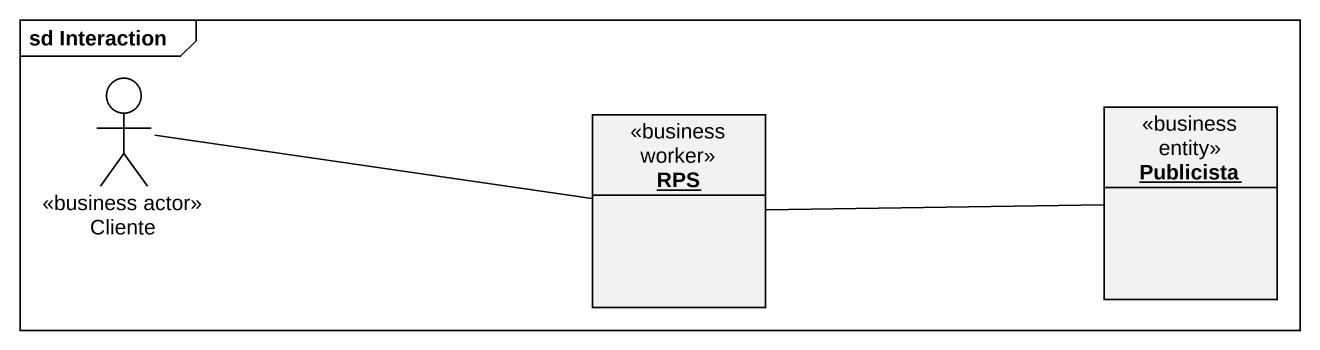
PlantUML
@startuml
mainframe sd Interaction
allowmixing
hide circle
hide empty members
actor Cliente <<business actor>>
object RPS <<business worker>>
object Publicista <<business entity>>
Cliente -right- RPS
RPS -right- Publicista
@enduml
